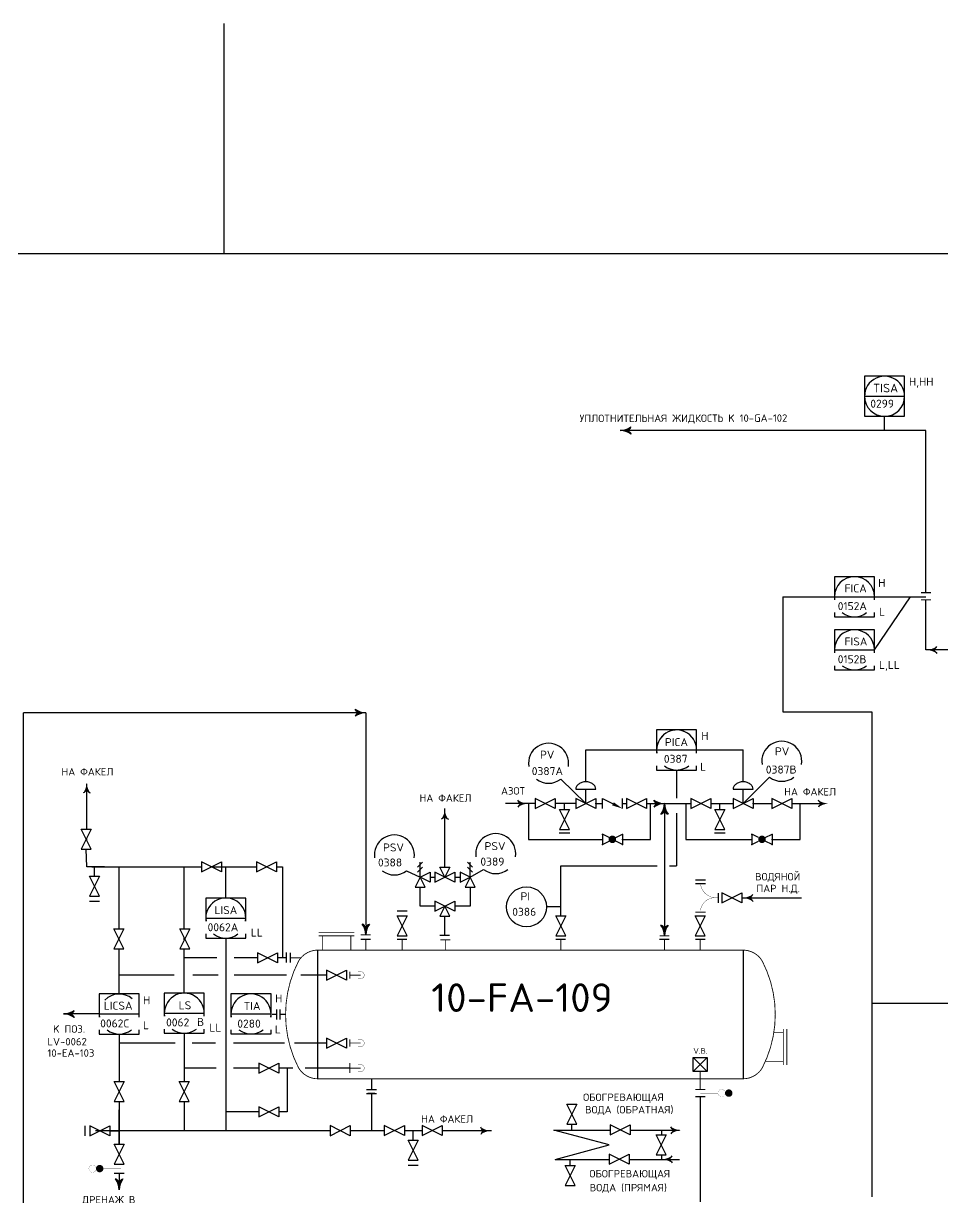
# Model space of a CAD drawing. Extents: x 273 to 369.6, y 155.2 to 188.3.
# Drawn here: x 305.79 to 321.86, y 167.76 to 188.29 of the extents above; entities that cross this region are included whole.
import ezdxf
from ezdxf.enums import TextEntityAlignment as Align

# ---------------------------------------------------------------- set-up
doc = ezdxf.new("R2010")
doc.units = 0
for name, pattern in [('DASH', [0.15625, 0.09375, -0.0625]), ('DASHED', [0.1875, 0.125, -0.0625]), ('SDASH', [0.09375, 0.046875, -0.046875])]:
    doc.linetypes.add(name, pattern=pattern)
doc.layers.get('0').update_dxf_attribs({"linetype": 'CONTINUOUS'})
doc.layers.get('DEFPOINTS').update_dxf_attribs({"linetype": 'CONTINUOUS'})
for name, color, linetype in [('IN-ATTRIBS', 7, 'CONTINUOUS'), ('IN-DIM', 163, 'CONTINUOUS'), ('IN-EQUIPMENT', 7, 'CONTINUOUS'), ('IN-INST-TAP', 7, 'CONTINUOUS'), ('IN-INSTRUMENT', 7, 'SDASH'), ('IN-MIN-PROC', 7, 'CONTINUOUS'), ('IN-PNEUMATIC', 7, 'CONTINUOUS'), ('IN-TEXT', 51, 'CONTINUOUS')]:
    doc.layers.add(name, color=color, linetype=linetype)
doc.styles.add('S1', font='SIMPLEX.shx')
doc.styles.add('SIMPLEX', font='SIMPLEX')

# ---------------------------------------------------------------- blocks, each defined once
blk = doc.blocks.new('VALVTEXT')
at = {"layer": 'IN-ATTRIBS'}
for p in [(0, 0.0625), (0, 0), (0.25, 0.0625), (0.25, 0), (0, -0.0625), (0.25, -0.0625)]:
    blk.add_point(p, dxfattribs=at)
at = {"layer": 'IN-ATTRIBS', "style": 'S1', "flags": 1}
for tag, p in [('IDNUM', (0.125, 0.5625)), ('DWGNO', (0.125, 0.4375)), ('FILENO', (0.125, 0.3125))]:
    blk.add_attdef(tag, text='', height=0.1, dxfattribs=at).set_placement(p, align=Align.CENTER)
at = {"layer": 'IN-ATTRIBS', "style": 'S1'}
for tag, p in [('MODE', (0.125, 0.078125)), ('SIZE', (0.125, -0.1875))]:
    blk.add_attdef(tag, text='', height=0.1, dxfattribs=at).set_placement(p, align=Align.CENTER)
blk = doc.blocks.new('PH29B')
at = {"linetype": 'CONTINUOUS'}
blk.add_line((-0.25, 0), (0.25, 0), dxfattribs=at)
for points in [[(0.25, -0.038), (0.25, 0.25), (-0.25, 0.25), (-0.25, -0.038)], [(-0.25, -0.199), (-0.25, -0.25), (0.25, -0.25), (0.25, -0.199)]]:
    blk.add_lwpolyline(points)
for start, end in [(351.1529, 188.8471), (232.6037, 307.3963)]:
    blk.add_arc((0, 0), 0.25, start, end)

msp = doc.modelspace()

# ---------------------------------------------------------------- linework, layer by layer
at = {"color": 6}
for p, q in [((274.75, 184.265), (352.234, 184.265)), ((310.938, 169.834), (310.938, 172.084)), ((318.375, 172.084), (318.375, 169.834)), ((310.382, 170.957), (310.282, 170.957)), ((311.875, 169.828), (311.875, 169.641)), ((311.963, 169.641), (311.788, 169.641))]:
    msp.add_line(p, q, dxfattribs=at)
at = {"linetype": 'CONTINUOUS'}
for p, q in [((320.499, 181.77), (321.199, 181.77)), ((319.973, 178.265), (320.673, 178.265)), ((319.973, 177.336), (320.673, 177.336)), ((316.863, 175.584), (317.563, 175.584)), ((308.98, 172.645), (309.68, 172.645)), ((307.117, 170.967), (307.817, 170.967)), ((308.254, 170.981), (308.954, 170.981)), ((309.421, 170.968), (310.121, 170.968))]:
    msp.add_line(p, q, dxfattribs=at)
at = {"color": 3}
for p, q in [((321.573, 181.171), (316.228, 181.171)), ((321.573, 178.335), (321.573, 181.171)), ((321.573, 177.334), (321.573, 178.21)), ((322.313, 177.334), (321.573, 177.334)), ((317.625, 169.521), (317.625, 167.683))]:
    msp.add_line(p, q, dxfattribs=at)
for p, q in [((319.073, 178.265), (319.973, 178.265)), ((320.673, 178.265), (321.573, 178.265)), ((320.673, 177.336), (321.3, 178.265)), ((319.073, 176.252), (320.626, 176.252)), ((317.213, 175.234), (317.213, 174.74)), ((315.187, 175.074), (315.625, 174.646)), ((318.375, 174.646), (318.839, 175.108)), ((317.213, 174.477), (317.213, 173.559)), ((306.898, 174.007), (306.898, 174.044)), ((315.188, 173.559), (316.874, 173.559)), ((317.087, 173.559), (317.213, 173.559)), ((312.49, 173.47), (312.726, 173.362)), ((313.601, 173.362), (313.837, 173.493)), ((307.467, 172.263), (307.467, 172.3)), ((308.604, 172.263), (308.604, 172.3)), ((320.635, 171.156), (327.581, 171.156)), ((307.117, 170.967), (306.494, 170.967))]:
    msp.add_line(p, q)
at = {"color": 2}
for p, q in [((315.45, 174.896), (315.8, 174.896)), ((315.45, 174.734), (315.45, 174.559)), ((315.45, 174.559), (315.8, 174.734)), ((315.8, 174.559), (315.45, 174.734)), ((315.625, 174.646), (315.625, 174.896)), ((315.8, 174.734), (315.8, 174.559)), ((316.266, 174.559), (316.266, 174.734)), ((318.2, 174.896), (318.55, 174.896)), ((318.2, 174.734), (318.2, 174.559)), ((318.2, 174.559), (318.55, 174.734)), ((318.55, 174.559), (318.2, 174.734)), ((318.375, 174.646), (318.375, 174.896)), ((318.55, 174.734), (318.55, 174.559)), ((315.25, 174.541), (315.25, 174.646)), ((317.968, 174.541), (317.968, 174.646)), ((315.157, 174.136), (315.346, 174.136)), ((317.874, 174.136), (318.064, 174.136)), ((312.683, 173.537), (312.77, 173.624)), ((312.683, 173.449), (312.77, 173.537)), ((312.726, 173.362), (312.726, 173.624)), ((313.159, 173.362), (313.072, 173.537)), ((313.072, 173.537), (313.247, 173.537)), ((313.247, 173.537), (313.159, 173.362)), ((313.558, 173.624), (313.645, 173.537)), ((313.558, 173.537), (313.645, 173.449)), ((313.601, 173.362), (313.601, 173.624)), ((306.945, 173.378), (307.12, 173.378)), ((307.12, 173.378), (306.945, 173.028)), ((307.12, 173.028), (306.945, 173.378)), ((312.726, 173.362), (312.639, 173.187)), ((312.726, 173.362), (312.901, 173.449)), ((312.814, 173.187), (312.726, 173.362)), ((312.901, 173.274), (312.726, 173.362)), ((312.901, 173.449), (312.901, 173.274)), ((312.984, 173.274), (313.334, 173.449)), ((313.334, 173.274), (312.984, 173.449)), ((312.984, 173.449), (312.984, 173.274)), ((313.334, 173.449), (313.334, 173.274)), ((313.601, 173.362), (313.426, 173.449)), ((313.426, 173.449), (313.426, 173.274)), ((313.426, 173.274), (313.601, 173.362)), ((313.601, 173.362), (313.514, 173.187)), ((313.689, 173.187), (313.601, 173.362)), ((312.639, 173.187), (312.814, 173.187)), ((313.514, 173.187), (313.689, 173.187)), ((306.945, 173.028), (307.12, 173.028)), ((306.945, 172.942), (307.12, 172.942)), ((312.984, 172.94), (312.984, 172.765)), ((313.334, 172.765), (312.984, 172.94)), ((312.984, 172.765), (313.334, 172.94)), ((313.334, 172.94), (313.334, 172.765)), ((312.325, 172.77), (312.5, 172.77)), ((312.5, 172.684), (312.325, 172.334)), ((312.5, 172.334), (312.325, 172.684)), ((312.325, 172.684), (312.5, 172.684)), ((313.159, 172.853), (313.072, 172.678)), ((313.072, 172.678), (313.247, 172.678)), ((313.117, 172.678), (313.201, 172.678)), ((313.247, 172.678), (313.159, 172.853)), ((312.325, 172.334), (312.5, 172.334)), ((310.39, 171.869), (310.39, 172.044)), ((310.22, 170.87), (310.22, 171.045)), ((310.282, 170.87), (310.282, 171.045)), ((311.788, 169.578), (311.963, 169.578)), ((311.938, 169.578), (311.813, 169.578)), ((312.762, 169.015), (312.762, 168.84)), ((313.112, 168.84), (312.762, 169.015)), ((312.762, 168.84), (313.112, 169.015)), ((313.112, 169.015), (313.112, 168.84)), ((315.379, 168.933), (315.379, 169.039)), ((312.609, 168.76), (312.609, 168.926)), ((312.696, 168.76), (312.521, 168.41)), ((312.696, 168.41), (312.521, 168.76)), ((312.521, 168.76), (312.696, 168.76)), ((312.521, 168.41), (312.696, 168.41)), ((315.352, 168.319), (315.352, 168.425)), ((312.521, 168.324), (312.696, 168.324))]:
    msp.add_line(p, q, dxfattribs=at)
at = {"color": 5}
for p, q in [((307.467, 168.689), (307.467, 169.293)), ((316.946, 168.504), (316.946, 168.425))]:
    msp.add_line(p, q, dxfattribs=at)
at = {"color": 5, "linetype": 'CONTINUOUS'}
for p, q in [((316.031, 168.678), (315.066, 168.933)), ((315.066, 168.933), (316.049, 168.933)), ((316.399, 168.933), (316.89, 168.933)), ((316.4, 168.933), (317.265, 168.933)), ((316.946, 168.933), (316.946, 168.854)), ((315.088, 168.425), (316.031, 168.678)), ((315.088, 168.425), (316.032, 168.425)), ((316.38, 168.425), (317.265, 168.425))]:
    msp.add_line(p, q, dxfattribs=at)
for points in [[(321.199, 181.716), (321.199, 182.12), (320.499, 182.12), (320.499, 181.716)], [(320.499, 181.77), (320.499, 181.42), (321.199, 181.42), (321.199, 181.77)], [(320.673, 178.211), (320.673, 178.615), (319.973, 178.615), (319.973, 178.211)], [(319.973, 177.987), (319.973, 177.915), (320.673, 177.915), (320.673, 177.987)], [(320.673, 177.282), (320.673, 177.686), (319.973, 177.686), (319.973, 177.282)], [(319.973, 177.058), (319.973, 176.986), (320.673, 176.986), (320.673, 177.058)], [(317.563, 175.53), (317.563, 175.934), (316.863, 175.934), (316.863, 175.53)], [(316.863, 175.306), (316.863, 175.234), (317.563, 175.234), (317.563, 175.306)], [(309.68, 172.591), (309.68, 172.995), (308.98, 172.995), (308.98, 172.591)], [(308.98, 172.367), (308.98, 172.295), (309.68, 172.295), (309.68, 172.367)], [(307.817, 170.914), (307.817, 171.317), (307.117, 171.317), (307.117, 170.914)], [(308.954, 170.927), (308.954, 171.331), (308.254, 171.331), (308.254, 170.927)], [(310.121, 170.914), (310.121, 171.318), (309.421, 171.318), (309.421, 170.914)], [(307.117, 170.689), (307.117, 170.617), (307.817, 170.617), (307.817, 170.689)], [(308.254, 170.702), (308.254, 170.631), (308.954, 170.631), (308.954, 170.702)], [(309.421, 170.69), (309.421, 170.618), (310.121, 170.618), (310.121, 170.69)]]:
    msp.add_lwpolyline(points)
at = {"color": 3}
for points in [[(316.228, 181.171, 0.150368), (316.415, 181.234, 0.150368)], [(316.353, 181.171, 0.206864), (316.415, 181.234, 0.206864)], [(316.353, 181.171, -0.206864), (316.415, 181.109, -0.206864)], [(321.698, 177.334, 0.206864), (321.761, 177.396, 0.206864)], [(321.698, 177.334, -0.206864), (321.761, 177.271, -0.206864)]]:
    msp.add_lwpolyline(points, format="xyb", dxfattribs=at)
at = {"color": 2}
for points, const_width in [([(321.486, 178.335), (321.661, 178.335)], 0.021), ([(321.486, 178.21), (321.661, 178.21)], 0.021), ([(317.543, 173.31), (317.718, 173.31)], 0.021), ([(317.543, 173.247), (317.718, 173.247)], 0.021), ([(317.943, 173.084), (317.943, 172.91)], 0.021), ([(317.543, 172.747), (317.718, 172.747)], 0.021), ([(311.691, 172.352), (311.866, 172.352)], 0.021), ([(313.072, 172.344), (313.247, 172.344)], 0.021), ([(316.914, 172.334), (317.088, 172.334)], 0.021), ([(317.713, 169.521), (317.538, 169.521)], 0.021), ([(317.938, 169.584), (317.625, 169.584)], 0.005)]:
    msp.add_lwpolyline(points, dxfattribs=dict(at, const_width=const_width))
for points in [[(315.8, 174.896, 0.126822), (315.788, 174.944, 0.10607), (315.749, 174.989, 0.085783), (315.694, 175.017, 0.075445), (315.625, 175.028, 0.075445), (315.557, 175.017, 0.085783), (315.502, 174.989, 0.10607), (315.463, 174.944, 0.126822), (315.45, 174.896, 0.126822)], [(318.55, 174.896, 0.126822), (318.538, 174.944, 0.10607), (318.499, 174.989, 0.085783), (318.444, 175.017, 0.075445), (318.375, 175.028, 0.075445), (318.307, 175.017, 0.085783), (318.252, 174.989, 0.10607), (318.213, 174.944, 0.126822), (318.2, 174.896, 0.126822)]]:
    msp.add_lwpolyline(points, format="xyb", dxfattribs=at)
at = {"color": 5}
for points in [[(306.898, 174.895, -0.206864), (306.836, 174.833, -0.206864)], [(306.898, 174.895, 0.206864), (306.961, 174.833, 0.206864)], [(313.159, 174.435, -0.206864), (313.097, 174.373, -0.206864)], [(313.159, 174.435, 0.206864), (313.222, 174.373, 0.206864)], [(318.48, 172.997, 0.206864), (318.543, 173.06, 0.206864)], [(318.48, 172.997, -0.206864), (318.543, 172.935, -0.206864)], [(317, 172.334, 0.150368), (316.938, 172.521, 0.150368)], [(317, 172.459, 0.206864), (316.938, 172.521, 0.206864)], [(317, 172.459, -0.206864), (317.063, 172.521, -0.206864)], [(313.852, 168.924, -0.206864), (313.789, 168.987, -0.206864)], [(317.176, 168.933, -0.206864), (317.113, 168.996)], [(313.852, 168.924, 0.206864), (313.789, 168.862, 0.206864)], [(317.176, 168.933, 0.206864), (317.113, 168.871)], [(317.071, 168.425, 0.206864), (317.133, 168.487)], [(317.071, 168.425, -0.206864), (317.133, 168.362)], [(307.467, 167.894, 0.150368), (307.404, 168.082, 0.150368)], [(307.467, 168.019, 0.206864), (307.404, 168.082, 0.206864)], [(307.467, 168.019, -0.206864), (307.529, 168.082, -0.206864)]]:
    msp.add_lwpolyline(points, format="xyb", dxfattribs=at)
at = {"color": 2}
for points in [[(314.741, 174.559), (315.091, 174.734), (315.091, 174.559), (314.741, 174.734)], [(316.337, 174.559), (316.687, 174.734), (316.687, 174.559), (316.337, 174.734)], [(317.463, 174.559), (317.813, 174.734), (317.813, 174.559), (317.463, 174.734)], [(318.875, 174.559), (319.225, 174.734), (319.225, 174.559), (318.875, 174.734)], [(315.338, 174.191), (315.163, 174.541), (315.338, 174.541), (315.163, 174.191)], [(318.056, 174.191), (317.881, 174.541), (318.056, 174.541), (317.881, 174.191)], [(306.977, 173.85), (306.802, 174.2), (306.977, 174.2), (306.802, 173.85)], [(308.903, 173.455), (309.253, 173.63), (309.253, 173.455), (308.903, 173.63)], [(309.868, 173.455), (310.218, 173.63), (310.218, 173.455), (309.868, 173.63)], [(318.005, 172.91), (318.355, 173.085), (318.355, 172.91), (318.005, 173.085)], [(315.275, 172.334), (315.1, 172.684), (315.275, 172.684), (315.1, 172.334)], [(317.713, 172.334), (317.538, 172.684), (317.713, 172.684), (317.538, 172.334)], [(307.545, 172.107), (307.37, 172.457), (307.545, 172.457), (307.37, 172.107)], [(308.701, 172.107), (308.526, 172.457), (308.701, 172.457), (308.526, 172.107)], [(309.884, 171.86), (310.234, 172.035), (310.234, 171.86), (309.884, 172.035)], [(311.088, 171.559), (311.438, 171.734), (311.438, 171.559), (311.088, 171.734)], [(311.088, 170.371), (311.438, 170.546), (311.438, 170.371), (311.088, 170.546)], [(309.91, 169.934), (310.26, 170.109), (310.26, 169.934), (309.91, 170.109)], [(307.554, 169.436), (307.379, 169.786), (307.554, 169.786), (307.379, 169.436)], [(308.691, 169.436), (308.516, 169.786), (308.691, 169.786), (308.516, 169.436)], [(309.91, 169.168), (310.26, 169.343), (310.26, 169.168), (309.91, 169.343)], [(315.467, 169.389), (315.292, 169.039), (315.467, 169.039), (315.292, 169.389)], [(311.153, 168.839), (311.503, 169.014), (311.503, 168.839), (311.153, 169.014)], [(312.102, 168.84), (312.452, 169.015), (312.452, 168.84), (312.102, 169.015)], [(316.399, 168.851), (316.049, 169.026), (316.049, 168.851), (316.399, 169.026)], [(317.033, 168.854), (316.858, 168.504), (317.033, 168.504), (316.858, 168.854)], [(316.382, 168.339), (316.032, 168.514), (316.032, 168.339), (316.382, 168.514)], [(315.439, 168.319), (315.264, 167.969), (315.439, 167.969), (315.264, 168.319)]]:
    msp.add_lwpolyline(points, close=True, dxfattribs=at)
for points in [[(315.916, 174.559), (315.916, 174.734), (316.101, 174.641)], [(316.031, 174.051), (315.915, 174.109), (315.915, 173.934), (316.031, 173.992)], [(316.149, 174.051), (316.265, 174.109), (316.265, 173.934), (316.149, 173.992)], [(318.647, 174.051), (318.531, 174.109), (318.531, 173.934), (318.647, 173.992)], [(318.764, 174.051), (318.881, 174.109), (318.881, 173.934), (318.764, 173.992)]]:
    msp.add_lwpolyline(points, dxfattribs=at)
for points in [[(314.5, 174.646, -0.206864), (314.438, 174.709, -0.206864)], [(314.5, 174.646, 0.206864), (314.438, 174.584, 0.206864)], [(316.875, 174.646, -0.206864), (316.813, 174.709, -0.206864)], [(316.875, 174.646, 0.206864), (316.813, 174.584, 0.206864)], [(317, 174.646, 0.150368), (316.813, 174.584, 0.150368)], [(317, 174.646, 0.150368), (317.063, 174.459, 0.150368)], [(319.753, 174.646, -0.206864), (319.691, 174.709, -0.206864)], [(319.753, 174.646, 0.206864), (319.691, 174.584, 0.206864)], [(317, 174.521, -0.206864), (316.938, 174.459, -0.206864)], [(317, 174.521, 0.206864), (317.063, 174.459, 0.206864)], [(306.494, 170.967, 0.150368), (306.681, 171.03, 0.150368)], [(306.619, 170.967, 0.206864), (306.681, 171.03, 0.206864)], [(306.619, 170.967, -0.206864), (306.681, 170.905, -0.206864)]]:
    msp.add_lwpolyline(points, format="xyb")
for points, const_width in [([(316.057, 174.021, 1), (316.123, 174.021, 1)], 0.0656), ([(318.673, 174.021, 1), (318.738, 174.021, 1)], 0.0656), ([(318, 169.648, 1), (318, 169.52, 1)], 0.0025), ([(318.125, 169.616, 1), (318.125, 169.551, 1)], 0.065)]:
    msp.add_lwpolyline(points, format="xyb", close=True, dxfattribs=dict(at, const_width=const_width))
at = {"color": 2, "const_width": 0.005}
for points in [[(317.63, 173.247, 0.389804), (317.912, 172.998, -4.905238)], [(317.63, 172.779, -0.411015), (317.912, 172.998), (317.943, 172.998)]]:
    msp.add_lwpolyline(points, format="xyb", dxfattribs=at)
at = {"color": 6}
for points, const_width in [([(310.954, 172.396), (311.579, 172.396)], 0.015), ([(310.954, 172.334), (311.579, 172.334)], 0.015), ([(311.017, 172.084), (311.017, 172.334)], 0.015), ([(311.517, 172.084), (311.517, 172.334)], 0.015), ([(311.691, 172.271), (311.866, 172.271)], 0.021), ([(311.778, 172.084), (311.778, 172.271)], 0.015), ([(312.325, 172.271), (312.5, 172.271)], 0.021), ([(312.413, 172.084), (312.413, 172.271)], 0.015), ([(313.08, 172.263), (313.255, 172.263)], 0.021), ([(313.168, 172.075), (313.168, 172.263)], 0.015), ([(315.1, 172.271), (315.275, 172.271)], 0.021), ([(315.188, 172.084), (315.188, 172.271)], 0.015), ([(316.913, 172.271), (317.088, 172.271)], 0.021), ([(317, 172.084), (317, 172.271)], 0.015), ([(317.538, 172.271), (317.713, 172.271)], 0.021), ([(317.625, 172.084), (317.625, 172.271)], 0.015), ([(310.457, 171.862), (310.457, 172.037)], 0.021), ([(310.644, 171.95), (310.457, 171.95)], 0.015), ([(311.5, 171.584), (311.5, 171.709)], 0.015), ([(311.688, 171.646), (311.5, 171.646)], 0.015), ([(318.937, 170.64), (319.078, 170.64)], 0.015), ([(319.078, 170.702), (319.078, 170.077)], 0.015), ([(319.14, 170.702), (319.14, 170.077)], 0.015), ([(311.5, 170.396), (311.5, 170.521)], 0.015), ([(311.688, 170.459), (311.5, 170.459)], 0.015), ([(311.5, 169.934), (311.5, 170.109)], 0.021), ([(311.688, 170.021), (311.5, 170.021)], 0.015), ([(318.765, 170.14), (319.078, 170.14)], 0.015), ([(317.625, 169.834), (317.625, 169.646)], 0.015), ([(317.713, 169.646), (317.538, 169.646)], 0.021)]:
    msp.add_lwpolyline(points, dxfattribs=dict(at, const_width=const_width))
at = {"color": 6, "const_width": 0.015}
msp.add_lwpolyline([(310.938, 172.084, 0.267949), (310.601, 171.889, 0.242718), (310.601, 170.028, 0.267949), (310.938, 169.834), (318.375, 169.834, 0.267949), (318.712, 170.028, 0.242718), (318.712, 171.889, 0.267949), (318.375, 172.084)], format="xyb", close=True, dxfattribs=at)
at = {"color": 6, "const_width": 0.005}
for points in [[(311.641, 171.709), (311.688, 171.709, -1), (311.688, 171.584), (311.641, 171.584)], [(311.641, 170.521), (311.688, 170.521, -1), (311.688, 170.396), (311.641, 170.396)], [(311.641, 170.084), (311.688, 170.084, -1), (311.688, 169.959), (311.641, 169.959)]]:
    msp.add_lwpolyline(points, format="xyb", dxfattribs=at)
msp.add_circle((314.588, 172.84), 0.35)
for centre, radius, start, end in [((320.849, 181.77), 0.35, 351.1529, 188.8471), ((320.849, 181.77), 0.35, 180, 0), ((320.323, 178.265), 0.35, 360, 180), ((320.323, 178.265), 0.35, 232.6037, 307.3963), ((320.323, 177.336), 0.35, 360, 180), ((320.323, 177.336), 0.35, 232.6037, 307.3963), ((317.213, 175.584), 0.35, 351.1529, 188.8471), ((314.974, 175.352), 0.35, 351.1529, 188.8471), ((319.052, 175.386), 0.35, 351.1529, 188.8471), ((317.213, 175.584), 0.35, 232.6037, 307.3963), ((314.974, 175.352), 0.35, 232.6037, 307.3963), ((319.052, 175.386), 0.35, 232.6037, 307.3963), ((317.008, 174.982), 0.336, 234.4623, 268.6678), ((316.665, 174.654), 0.336, 324.4623, 358.6678), ((314.05, 173.772), 0.35, 351.1529, 188.8471), ((312.278, 173.749), 0.35, 351.1529, 188.8471), ((312.278, 173.749), 0.35, 232.6037, 307.3963), ((314.05, 173.772), 0.35, 232.6037, 307.3963), ((309.33, 172.645), 0.35, 351.1529, 188.8471), ((309.33, 172.645), 0.35, 232.6037, 307.3963), ((307.467, 170.967), 0.35, 49.6146, 135.8115), ((308.604, 170.981), 0.35, 351.1529, 188.8471), ((309.771, 170.968), 0.35, 351.1529, 188.8471), ((306.486, 170.631), 0.336, 54.4623, 88.6678), ((307.467, 170.967), 0.35, 180, 188.8471), ((307.467, 170.967), 0.35, 351.1529, 0), ((307.467, 170.967), 0.35, 232.6037, 307.3963), ((308.604, 170.981), 0.35, 232.6037, 307.3963), ((309.771, 170.968), 0.35, 232.6037, 307.3963)]:
    msp.add_arc(centre, radius, start, end)
at = {"color": 3}
msp.add_arc((316.22, 180.835), 0.336, 54.4623, 88.6678, dxfattribs=at)
at = {"color": 5}
for centre in [(317.336, 172.326), (307.803, 167.886)]:
    msp.add_arc(centre, 0.336, 144.4623, 178.6678, dxfattribs=at)
for p in [(315.45, 174.646), (315.8, 174.646)]:
    msp.add_point(p)
at = {"color": 2}
for p in [(318.2, 174.646), (318.55, 174.646)]:
    msp.add_point(p, dxfattribs=at)
at = {"color": 3}
for points in [[(316.228, 181.171), (316.353, 181.171), (316.267, 181.175), (316.369, 181.179)], [(316.228, 181.171), (316.353, 181.171), (316.267, 181.168), (316.369, 181.163)], [(316.267, 181.175), (316.369, 181.179), (316.307, 181.183), (316.384, 181.19)], [(316.267, 181.168), (316.369, 181.163), (316.307, 181.16), (316.384, 181.153)], [(316.307, 181.183), (316.384, 181.19), (316.345, 181.195), (316.396, 181.203)], [(316.307, 181.16), (316.384, 181.153), (316.345, 181.147), (316.396, 181.14)], [(316.345, 181.195), (316.396, 181.203), (316.381, 181.213), (316.407, 181.218)], [(316.345, 181.147), (316.396, 181.14), (316.381, 181.13), (316.407, 181.125)], [(316.381, 181.213), (316.407, 181.218), (316.415, 181.234)], [(316.381, 181.13), (316.407, 181.125), (316.415, 181.109)], [(321.573, 177.334), (321.698, 177.334), (321.613, 177.337), (321.715, 177.342)], [(321.573, 177.334), (321.698, 177.334), (321.613, 177.33), (321.715, 177.326)], [(321.613, 177.337), (321.715, 177.342), (321.653, 177.345), (321.729, 177.352)], [(321.613, 177.33), (321.715, 177.326), (321.653, 177.322), (321.729, 177.315)], [(321.653, 177.345), (321.729, 177.352), (321.691, 177.358), (321.742, 177.365)], [(321.653, 177.322), (321.729, 177.315), (321.691, 177.31), (321.742, 177.302)], [(321.691, 177.358), (321.742, 177.365), (321.727, 177.375), (321.753, 177.38)], [(321.691, 177.31), (321.742, 177.302), (321.727, 177.293), (321.753, 177.288)], [(321.727, 177.375), (321.753, 177.38), (321.761, 177.396)], [(321.727, 177.293), (321.753, 177.288), (321.761, 177.271)]]:
    msp.add_solid(points, dxfattribs=at)
at = {"color": 5}
for points in [[(306.887, 174.941), (306.88, 174.864), (306.874, 174.903), (306.867, 174.851)], [(306.895, 174.98), (306.89, 174.879), (306.887, 174.941), (306.88, 174.864)], [(306.898, 175.02), (306.898, 174.895), (306.895, 174.98), (306.89, 174.879)], [(306.898, 175.02), (306.898, 174.895), (306.902, 174.98), (306.907, 174.879)], [(306.902, 174.98), (306.907, 174.879), (306.91, 174.941), (306.917, 174.864)], [(306.91, 174.941), (306.917, 174.864), (306.923, 174.903), (306.93, 174.851)], [(306.857, 174.867), (306.852, 174.841), (306.836, 174.833)], [(306.874, 174.903), (306.867, 174.851), (306.857, 174.867), (306.852, 174.841)], [(306.923, 174.903), (306.93, 174.851), (306.94, 174.867), (306.945, 174.841)], [(306.94, 174.867), (306.945, 174.841), (306.961, 174.833)], [(313.159, 174.56), (313.159, 174.435), (313.156, 174.52), (313.151, 174.419)], [(313.159, 174.56), (313.159, 174.435), (313.162, 174.52), (313.167, 174.419)], [(313.118, 174.407), (313.113, 174.381), (313.097, 174.373)], [(313.135, 174.443), (313.128, 174.391), (313.118, 174.407), (313.113, 174.381)], [(313.148, 174.481), (313.14, 174.404), (313.135, 174.443), (313.128, 174.391)], [(313.156, 174.52), (313.151, 174.419), (313.148, 174.481), (313.14, 174.404)], [(313.162, 174.52), (313.167, 174.419), (313.17, 174.481), (313.178, 174.404)], [(313.17, 174.481), (313.178, 174.404), (313.183, 174.443), (313.19, 174.391)], [(313.183, 174.443), (313.19, 174.391), (313.2, 174.407), (313.205, 174.381)], [(313.2, 174.407), (313.205, 174.381), (313.222, 174.373)], [(318.355, 172.997), (318.48, 172.997), (318.395, 173.001), (318.497, 173.005)], [(318.355, 172.997), (318.48, 172.997), (318.395, 172.994), (318.497, 172.989)], [(318.395, 173.001), (318.497, 173.005), (318.435, 173.009), (318.511, 173.016)], [(318.395, 172.994), (318.497, 172.989), (318.435, 172.986), (318.511, 172.979)], [(318.435, 173.009), (318.511, 173.016), (318.473, 173.021), (318.524, 173.029)], [(318.435, 172.986), (318.511, 172.979), (318.473, 172.973), (318.524, 172.966)], [(318.473, 173.021), (318.524, 173.029), (318.509, 173.038), (318.535, 173.044)], [(318.473, 172.973), (318.524, 172.966), (318.509, 172.956), (318.535, 172.951)], [(318.509, 173.038), (318.535, 173.044), (318.543, 173.06)], [(318.509, 172.956), (318.535, 172.951), (318.543, 172.935)], [(316.959, 172.487), (316.954, 172.513), (316.938, 172.521)], [(316.976, 172.451), (316.969, 172.503), (316.959, 172.487), (316.954, 172.513)], [(316.989, 172.413), (316.982, 172.49), (316.976, 172.451), (316.969, 172.503)], [(316.997, 172.374), (316.992, 172.475), (316.989, 172.413), (316.982, 172.49)], [(317, 172.334), (317, 172.459), (316.997, 172.374), (316.992, 172.475)], [(317, 172.334), (317, 172.459), (317.004, 172.374), (317.009, 172.475)], [(317.004, 172.374), (317.009, 172.475), (317.012, 172.413), (317.019, 172.49)], [(317.012, 172.413), (317.019, 172.49), (317.025, 172.451), (317.032, 172.503)], [(317.025, 172.451), (317.032, 172.503), (317.042, 172.487), (317.047, 172.513)], [(317.042, 172.487), (317.047, 172.513), (317.063, 172.521)], [(313.823, 168.966), (313.798, 168.971), (313.789, 168.987)], [(317.147, 168.974), (317.121, 168.98), (317.113, 168.996)], [(313.823, 168.883), (313.798, 168.878), (313.789, 168.862)], [(313.86, 168.948), (313.808, 168.956), (313.823, 168.966), (313.798, 168.971)], [(313.86, 168.9), (313.808, 168.893), (313.823, 168.883), (313.798, 168.878)], [(313.898, 168.936), (313.821, 168.943), (313.86, 168.948), (313.808, 168.956)], [(313.898, 168.913), (313.821, 168.906), (313.86, 168.9), (313.808, 168.893)], [(313.937, 168.928), (313.836, 168.932), (313.898, 168.936), (313.821, 168.943)], [(313.937, 168.921), (313.836, 168.916), (313.898, 168.913), (313.821, 168.906)], [(313.977, 168.924), (313.852, 168.924), (313.937, 168.928), (313.836, 168.932)], [(313.977, 168.924), (313.852, 168.924), (313.937, 168.921), (313.836, 168.916)], [(317.147, 168.892), (317.121, 168.887), (317.113, 168.871)], [(317.183, 168.957), (317.132, 168.965), (317.147, 168.974), (317.121, 168.98)], [(317.183, 168.909), (317.132, 168.902), (317.147, 168.892), (317.121, 168.887)], [(317.221, 168.945), (317.145, 168.952), (317.183, 168.957), (317.132, 168.965)], [(317.221, 168.922), (317.145, 168.915), (317.183, 168.909), (317.132, 168.902)], [(317.261, 168.937), (317.159, 168.941), (317.221, 168.945), (317.145, 168.952)], [(317.261, 168.93), (317.159, 168.925), (317.221, 168.922), (317.145, 168.915)], [(317.301, 168.933), (317.176, 168.933), (317.261, 168.937), (317.159, 168.941)], [(317.301, 168.933), (317.176, 168.933), (317.261, 168.93), (317.159, 168.925)], [(316.946, 168.425), (317.071, 168.425), (316.986, 168.428), (317.087, 168.433)], [(316.946, 168.425), (317.071, 168.425), (316.986, 168.421), (317.087, 168.417)], [(316.986, 168.428), (317.087, 168.433), (317.025, 168.436), (317.102, 168.443)], [(316.986, 168.421), (317.087, 168.417), (317.025, 168.413), (317.102, 168.406)], [(317.025, 168.436), (317.102, 168.443), (317.063, 168.449), (317.114, 168.456)], [(317.025, 168.413), (317.102, 168.406), (317.063, 168.401), (317.114, 168.393)], [(317.063, 168.449), (317.114, 168.456), (317.099, 168.466), (317.125, 168.471)], [(317.063, 168.401), (317.114, 168.393), (317.099, 168.384), (317.125, 168.379)], [(317.099, 168.466), (317.125, 168.471), (317.133, 168.487)], [(317.099, 168.384), (317.125, 168.379), (317.133, 168.362)], [(307.426, 168.048), (307.421, 168.074), (307.404, 168.082)], [(307.443, 168.011), (307.435, 168.063), (307.426, 168.048), (307.421, 168.074)], [(307.455, 167.973), (307.448, 168.05), (307.443, 168.011), (307.435, 168.063)], [(307.464, 167.934), (307.459, 168.035), (307.455, 167.973), (307.448, 168.05)], [(307.467, 167.894), (307.467, 168.019), (307.464, 167.934), (307.459, 168.035)], [(307.467, 167.894), (307.467, 168.019), (307.47, 167.934), (307.475, 168.035)], [(307.47, 167.934), (307.475, 168.035), (307.478, 167.973), (307.485, 168.05)], [(307.478, 167.973), (307.485, 168.05), (307.491, 168.011), (307.498, 168.063)], [(307.491, 168.011), (307.498, 168.063), (307.508, 168.048), (307.513, 168.074)], [(307.508, 168.048), (307.513, 168.074), (307.529, 168.082)]]:
    msp.add_solid(points, dxfattribs=at)
for points in [[(314.472, 174.687), (314.446, 174.693), (314.438, 174.709)], [(314.472, 174.605), (314.446, 174.6), (314.438, 174.584)], [(314.508, 174.67), (314.457, 174.678), (314.472, 174.687), (314.446, 174.693)], [(314.508, 174.622), (314.457, 174.615), (314.472, 174.605), (314.446, 174.6)], [(314.546, 174.658), (314.469, 174.665), (314.508, 174.67), (314.457, 174.678)], [(314.546, 174.635), (314.469, 174.628), (314.508, 174.622), (314.457, 174.615)], [(314.586, 174.65), (314.484, 174.654), (314.546, 174.658), (314.469, 174.665)], [(314.586, 174.643), (314.484, 174.638), (314.546, 174.635), (314.469, 174.628)], [(314.625, 174.646), (314.5, 174.646), (314.586, 174.65), (314.484, 174.654)], [(314.625, 174.646), (314.5, 174.646), (314.586, 174.643), (314.484, 174.638)], [(316.847, 174.687), (316.821, 174.693), (316.813, 174.709)], [(316.847, 174.605), (316.821, 174.6), (316.813, 174.584)], [(316.883, 174.67), (316.832, 174.678), (316.847, 174.687), (316.821, 174.693)], [(316.883, 174.622), (316.832, 174.615), (316.847, 174.605), (316.821, 174.6)], [(316.921, 174.658), (316.844, 174.665), (316.883, 174.67), (316.832, 174.678)], [(316.921, 174.635), (316.844, 174.628), (316.883, 174.622), (316.832, 174.615)], [(316.961, 174.65), (316.859, 174.654), (316.921, 174.658), (316.844, 174.665)], [(316.961, 174.643), (316.859, 174.638), (316.921, 174.635), (316.844, 174.628)], [(317, 174.646), (316.875, 174.646), (316.961, 174.65), (316.859, 174.654)], [(317, 174.646), (316.875, 174.646), (316.961, 174.643), (316.859, 174.638)], [(316.976, 174.529), (316.969, 174.477), (316.959, 174.493), (316.954, 174.467)], [(316.989, 174.567), (316.982, 174.49), (316.976, 174.529), (316.969, 174.477)], [(316.997, 174.606), (316.992, 174.505), (316.989, 174.567), (316.982, 174.49)], [(317, 174.646), (317, 174.521), (316.997, 174.606), (316.992, 174.505)], [(317, 174.646), (317, 174.521), (317.004, 174.606), (317.009, 174.505)], [(317.004, 174.606), (317.009, 174.505), (317.012, 174.567), (317.019, 174.49)], [(317.012, 174.567), (317.019, 174.49), (317.025, 174.529), (317.032, 174.477)], [(317.025, 174.529), (317.032, 174.477), (317.042, 174.493), (317.047, 174.467)], [(319.725, 174.687), (319.699, 174.693), (319.691, 174.709)], [(319.725, 174.605), (319.699, 174.6), (319.691, 174.584)], [(319.761, 174.67), (319.709, 174.678), (319.725, 174.687), (319.699, 174.693)], [(319.761, 174.622), (319.709, 174.615), (319.725, 174.605), (319.699, 174.6)], [(319.799, 174.658), (319.722, 174.665), (319.761, 174.67), (319.709, 174.678)], [(319.799, 174.635), (319.722, 174.628), (319.761, 174.622), (319.709, 174.615)], [(319.838, 174.65), (319.737, 174.654), (319.799, 174.658), (319.722, 174.665)], [(319.838, 174.643), (319.737, 174.638), (319.799, 174.635), (319.722, 174.628)], [(319.878, 174.646), (319.753, 174.646), (319.838, 174.65), (319.737, 174.654)], [(319.878, 174.646), (319.753, 174.646), (319.838, 174.643), (319.737, 174.638)], [(316.959, 174.493), (316.954, 174.467), (316.938, 174.459)], [(317.042, 174.493), (317.047, 174.467), (317.063, 174.459)], [(306.494, 170.967), (306.619, 170.967), (306.534, 170.971), (306.635, 170.975)], [(306.494, 170.967), (306.619, 170.967), (306.534, 170.964), (306.635, 170.959)], [(306.534, 170.971), (306.635, 170.975), (306.573, 170.979), (306.65, 170.986)], [(306.534, 170.964), (306.635, 170.959), (306.573, 170.956), (306.65, 170.949)], [(306.573, 170.979), (306.65, 170.986), (306.611, 170.991), (306.662, 170.999)], [(306.573, 170.956), (306.65, 170.949), (306.611, 170.943), (306.662, 170.936)], [(306.611, 170.991), (306.662, 170.999), (306.647, 171.009), (306.673, 171.014)], [(306.611, 170.943), (306.662, 170.936), (306.647, 170.926), (306.673, 170.921)], [(306.647, 171.009), (306.673, 171.014), (306.681, 171.03)], [(306.647, 170.926), (306.673, 170.921), (306.681, 170.905)]]:
    msp.add_solid(points)
at = {"color": 2}
msp.add_solid([(316.086, 174.615), (316.266, 174.559), (316.116, 174.668)], dxfattribs=at)
at = {"layer": 'DEFPOINTS', "color": 7, "linetype": 'BYBLOCK'}
msp.add_point((318.438, 169.834), dxfattribs=at)
at = {"layer": 'IN-DIM', "color": 2, "linetype": 'CONTINUOUS'}
msp.add_line((307.032, 173.378), (307.032, 173.543), dxfattribs=at)
at = {"layer": 'IN-DIM', "color": 7, "linetype": 'CONTINUOUS'}
for p, q in [((310.22, 170.957), (310.139, 170.957)), ((312.284, 168.924), (312.271, 168.924)), ((312.944, 168.924), (312.931, 168.924))]:
    msp.add_line(p, q, dxfattribs=at)
at = {"layer": 'IN-DIM', "color": 5, "linetype": 'CONTINUOUS'}
msp.add_line((307.467, 168.184), (307.467, 167.894), dxfattribs=at)
at = {"layer": 'IN-EQUIPMENT', "color": 7, "linetype": 'CONTINUOUS'}
for p, q in [((317.5, 169.959), (317.75, 170.209)), ((317.75, 169.959), (317.5, 170.209))]:
    msp.add_line(p, q, dxfattribs=at)
at = {"layer": 'IN-EQUIPMENT', "color": 2}
for p, q in [((311.938, 169.578), (311.813, 169.578)), ((306.865, 169.012), (306.865, 168.837)), ((306.952, 169.012), (306.952, 168.837)), ((306.952, 168.837), (307.302, 169.012)), ((307.302, 168.837), (306.952, 169.012)), ((307.302, 169.012), (307.302, 168.837)), ((307.302, 168.924), (307.467, 168.924)), ((307.379, 168.689), (307.554, 168.689)), ((307.554, 168.689), (307.379, 168.339)), ((307.554, 168.339), (307.379, 168.689)), ((307.379, 168.339), (307.554, 168.339)), ((307.379, 168.184), (307.554, 168.184))]:
    msp.add_line(p, q, dxfattribs=at)
at = {"layer": 'IN-EQUIPMENT', "color": 6, "const_width": 0.015}
msp.add_lwpolyline([(318.937, 170.64), (318.91, 170.64)], dxfattribs=at)
at = {"layer": 'IN-EQUIPMENT', "color": 7, "linetype": 'CONTINUOUS'}
msp.add_lwpolyline([(317.75, 169.959), (317.5, 169.959), (317.5, 170.209), (317.75, 170.209)], close=True, dxfattribs=at)
at = {"layer": 'IN-EQUIPMENT', "color": 7, "const_width": 0.015}
msp.add_lwpolyline([(317.625, 169.959), (317.625, 169.834)], dxfattribs=at)
at = {"layer": 'IN-EQUIPMENT', "color": 2}
for points, const_width in [([(307, 168.327, 1), (307, 168.199, 1)], 0.0025), ([(307.125, 168.296, 1), (307.125, 168.231, 1)], 0.065)]:
    msp.add_lwpolyline(points, format="xyb", close=True, dxfattribs=dict(at, const_width=const_width))
at = {"layer": 'IN-EQUIPMENT', "color": 2, "const_width": 0.005}
msp.add_lwpolyline([(307.187, 168.263), (307.5, 168.263)], dxfattribs=at)
at = {"layer": 'IN-INST-TAP', "color": 7}
for p, q in [((320.849, 181.17), (320.849, 181.42)), ((315.188, 172.684), (315.188, 173.559)), ((315.188, 172.84), (314.938, 172.84))]:
    msp.add_line(p, q, dxfattribs=at)
at = {"layer": 'IN-MIN-PROC', "color": 7, "linetype": 'CONTINUOUS'}
msp.add_line((309.303, 184.265), (309.303, 188.29), dxfattribs=at)
at = {"layer": 'IN-MIN-PROC', "color": 7}
for p, q in [((319.073, 178.265), (319.073, 176.252)), ((320.626, 176.252), (320.626, 167.769)), ((315.625, 175.584), (318.375, 175.584)), ((318.5, 174.021), (318.531, 174.021))]:
    msp.add_line(p, q, dxfattribs=at)
at = {"layer": 'IN-MIN-PROC', "color": 3}
for p, q in [((311.778, 176.236), (305.792, 176.236)), ((305.792, 165.688), (305.792, 176.236)), ((311.778, 176.236), (311.778, 172.521))]:
    msp.add_line(p, q, dxfattribs=at)
at = {"layer": 'IN-MIN-PROC', "color": 5}
for p, q in [((306.898, 174.2), (306.898, 174.99)), ((313.159, 173.537), (313.159, 174.56)), ((314.741, 174.646), (314.223, 174.646)), ((314.625, 174.646), (314.625, 174.021)), ((315.45, 174.646), (315.091, 174.646)), ((315.8, 174.646), (315.916, 174.646)), ((316.266, 174.646), (316.335, 174.646)), ((316.687, 174.646), (316.875, 174.646)), ((316.756, 174.021), (316.756, 174.646)), ((317, 174.646), (317.463, 174.646)), ((317.375, 174.646), (317.375, 174.021)), ((317.813, 174.646), (318.2, 174.646)), ((318.55, 174.646), (318.875, 174.646)), ((319.225, 174.646), (319.753, 174.646)), ((319.375, 174.021), (319.375, 174.646)), ((317, 174.521), (317, 172.459)), ((314.625, 174.021), (315.915, 174.021)), ((316.265, 174.021), (316.756, 174.021)), ((317.375, 174.021), (318.5, 174.021)), ((318.881, 174.021), (319.375, 174.021)), ((306.898, 173.542), (306.889, 173.85)), ((307.209, 173.542), (306.898, 173.542)), ((306.99, 173.542), (308.903, 173.542)), ((307.467, 172.457), (307.467, 173.542)), ((308.604, 172.457), (308.604, 173.542)), ((309.056, 173.542), (309.868, 173.542)), ((309.33, 172.995), (309.33, 173.542)), ((310.218, 173.542), (310.323, 173.542)), ((310.323, 173.542), (310.323, 171.95)), ((312.901, 173.362), (312.984, 173.362)), ((313.334, 173.362), (313.426, 173.362)), ((312.726, 172.853), (312.726, 173.187)), ((313.601, 173.187), (313.601, 172.853)), ((318.355, 172.997), (319.396, 172.997)), ((312.984, 172.853), (312.726, 172.853)), ((313.159, 172.344), (313.159, 172.678)), ((313.601, 172.853), (313.334, 172.853)), ((309.33, 172.295), (309.33, 168.924)), ((307.467, 171.317), (307.467, 172.107)), ((308.604, 171.331), (308.604, 172.107)), ((309.174, 171.95), (308.604, 171.95)), ((309.884, 171.95), (309.479, 171.95)), ((310.39, 171.95), (310.234, 171.95)), ((308.429, 171.646), (307.467, 171.646)), ((309.199, 171.646), (308.752, 171.646)), ((310.39, 171.646), (309.479, 171.646)), ((311.088, 171.646), (310.641, 171.646)), ((308.604, 170.631), (308.604, 169.786)), ((307.467, 170.617), (307.467, 169.786)), ((308.442, 170.459), (307.467, 170.459)), ((309.149, 170.459), (308.741, 170.459)), ((310.355, 170.459), (309.467, 170.459)), ((311.088, 170.459), (310.529, 170.459)), ((309.161, 170.021), (308.604, 170.021)), ((309.91, 170.021), (309.467, 170.021)), ((310.501, 170.021), (310.26, 170.021)), ((310.406, 170.021), (310.406, 169.255)), ((311.49, 170.019), (310.718, 170.02)), ((307.467, 169.436), (307.467, 168.689)), ((308.604, 169.436), (308.604, 168.924)), ((311.875, 169.578), (311.875, 168.924)), ((309.91, 169.255), (309.33, 169.255)), ((310.406, 169.255), (310.26, 169.255)), ((311.153, 168.924), (307.051, 168.924)), ((312.102, 168.924), (311.503, 168.924)), ((312.762, 168.924), (312.452, 168.924)), ((313.977, 168.924), (313.112, 168.924)), ((307.467, 168.184), (307.467, 167.894))]:
    msp.add_line(p, q, dxfattribs=at)
at = {"layer": 'IN-MIN-PROC', "color": 3}
for points in [[(311.653, 176.236, -0.206864), (311.591, 176.298, -0.206864)], [(311.653, 176.236, 0.206864), (311.591, 176.173, 0.206864)], [(311.778, 176.236, 0.150368), (311.591, 176.173, 0.150368)], [(311.778, 172.352, 0.150368), (311.716, 172.54, 0.150368)], [(311.778, 172.477, 0.206864), (311.716, 172.54, 0.206864)], [(311.778, 172.477, -0.206864), (311.841, 172.54, -0.206864)]]:
    msp.add_lwpolyline(points, format="xyb", dxfattribs=at)
for centre, start, end in [((311.786, 176.572), 234.4623, 268.6678), ((312.114, 172.345), 144.4623, 178.6678)]:
    msp.add_arc(centre, 0.336, start, end, dxfattribs=at)
for points in [[(311.625, 176.277), (311.599, 176.282), (311.591, 176.298)], [(311.625, 176.195), (311.599, 176.189), (311.591, 176.173)], [(311.661, 176.26), (311.61, 176.267), (311.625, 176.277), (311.599, 176.282)], [(311.661, 176.212), (311.61, 176.204), (311.625, 176.195), (311.599, 176.189)], [(311.699, 176.247), (311.622, 176.254), (311.661, 176.26), (311.61, 176.267)], [(311.699, 176.224), (311.622, 176.217), (311.661, 176.212), (311.61, 176.204)], [(311.738, 176.239), (311.637, 176.244), (311.699, 176.247), (311.622, 176.254)], [(311.738, 176.232), (311.637, 176.228), (311.699, 176.224), (311.622, 176.217)], [(311.778, 176.236), (311.653, 176.236), (311.738, 176.239), (311.637, 176.244)], [(311.778, 176.236), (311.653, 176.236), (311.738, 176.232), (311.637, 176.228)], [(311.737, 172.506), (311.732, 172.532), (311.716, 172.54)], [(311.754, 172.47), (311.747, 172.521), (311.737, 172.506), (311.732, 172.532)], [(311.767, 172.432), (311.76, 172.508), (311.754, 172.47), (311.747, 172.521)], [(311.775, 172.392), (311.77, 172.494), (311.767, 172.432), (311.76, 172.508)], [(311.778, 172.352), (311.778, 172.477), (311.775, 172.392), (311.77, 172.494)], [(311.778, 172.352), (311.778, 172.477), (311.782, 172.392), (311.786, 172.494)], [(311.782, 172.392), (311.786, 172.494), (311.79, 172.432), (311.797, 172.508)], [(311.79, 172.432), (311.797, 172.508), (311.803, 172.47), (311.81, 172.521)], [(311.803, 172.47), (311.81, 172.521), (311.82, 172.506), (311.825, 172.532)], [(311.82, 172.506), (311.825, 172.532), (311.841, 172.54)]]:
    msp.add_solid(points, dxfattribs=at)
at = {"layer": 'IN-PNEUMATIC', "color": 7}
for p, q in [((315.625, 175.028), (315.625, 175.584)), ((318.375, 175.028), (318.375, 175.584))]:
    msp.add_line(p, q, dxfattribs=at)

# ---------------------------------------------------------------- block references
at = {"color": 2, "xscale": 1.4, "yscale": 1.4, "zscale": 1.4}
msp.add_blockref('VALVTEXT', (318.531, 174.021), dxfattribs=at)
at = {"layer": 'IN-INSTRUMENT', "color": 7, "linetype": 'DASHED', "xscale": 1.4, "yscale": 1.4, "zscale": 1.4}
msp.add_blockref('PH29B', (317.213, 175.584), dxfattribs=at)
msp.add_blockref('PH29B', (317.213, 175.584), dxfattribs=at)
at = {"layer": 'IN-MIN-PROC', "color": 7, "xscale": 1.4, "yscale": 1.4, "zscale": 1.4}
msp.add_blockref('VALVTEXT', (315.915, 174.021), dxfattribs=at)

# ---------------------------------------------------------------- texts
at = {"layer": 'IN-DIM', "color": 7, "linetype": 'DASH'}
for s, height, style, p in [('TISA', 0.15, 'SIMPLEX', (320.649, 181.838)), ('H,HH', 0.14, 'S1', (321.276, 181.954)), ('0299', 0.14, 'S1', (320.6, 181.57)), ('PICA', 0.14, 'SIMPLEX', (317.008, 175.651)), ('H', 0.14, 'SIMPLEX', (317.645, 175.758)), ('PV', 0.14, 'S1', (314.824, 175.432)), ('PV', 0.14, 'S1', (318.932, 175.49)), ('0387', 0.14, 'S1', (316.99, 175.359)), ('L', 0.14, 'SIMPLEX', (317.624, 175.22)), ('0387A', 0.14, 'S1', (314.68, 175.144)), ('0387B', 0.14, 'S1', (318.773, 175.171)), ('PI', 0.14, 'S1', (314.483, 172.955)), ('0386', 0.14, 'S1', (314.339, 172.684)), ('B', 0.14, 'S1', (308.827, 170.757))]:
    msp.add_text(s, height=height, rotation=0.1, dxfattribs=dict(at, style=style)).set_placement(p)
at = {"layer": 'IN-DIM', "color": 1, "linetype": 'DASH', "style": 'SIMPLEX'}
for s, p in [('УПЛОТНИТЕЛЬНАЯ ЖИДКОСТЬ K 10-GA-102', (315.517, 181.317)), ('НА ФАКЕЛ', (306.456, 175.137)), ('НА ФАКЕЛ', (312.717, 174.677)), ('K ПОЗ.', (306.311, 170.639)), ('LV-0062', (306.212, 170.416)), ('10-EA-103', (306.212, 170.218)), ('НА ФАКЕЛ', (312.745, 169.064)), ('ДРЕНАЖ B', (306.817, 167.652))]:
    msp.add_text(s, height=0.13, rotation=0.1, dxfattribs=at).set_placement(p)
at = {"layer": 'IN-DIM', "color": 7, "linetype": 'DASH', "style": 'SIMPLEX'}
for s, p in [('FICA', (320.15, 178.341)), ('H', (320.739, 178.436)), ('0152A', (320.03, 178.03)), ('L', (320.752, 177.931)), ('FISA', (320.15, 177.412)), ('0152B', (320.03, 177.101)), ('L,LL', (320.752, 177.002)), ('LISA', (309.132, 172.713)), ('0062A', (309.012, 172.414)), ('LL', (309.768, 172.322)), ('H', (307.883, 171.138)), ('H', (310.193, 171.168)), ('LICSA', (307.196, 171.043)), ('LS', (308.506, 171.049)), ('TIA', (309.643, 171.038)), ('0062C', (307.134, 170.732)), ('L', (307.883, 170.701)), ('0062', (308.286, 170.75)), ('0280', (309.532, 170.728)), ('LL', (309.042, 170.657)), ('L', (310.187, 170.626))]:
    msp.add_text(s, height=0.14, dxfattribs=at).set_placement(p)
at = {"layer": 'IN-DIM', "color": 7, "style": 'S1'}
for s, p in [('PSV', (312.079, 173.809)), ('PSV', (313.854, 173.832)), ('0388', (311.991, 173.546)), ('0389', (313.782, 173.561))]:
    msp.add_text(s, height=0.14, rotation=0.1, dxfattribs=at).set_placement(p)
at = {"layer": 'IN-DIM', "color": 4, "linetype": 'CONTINUOUS', "style": 'S1'}
msp.add_text('10-FA-109', height=0.5, dxfattribs=at).set_placement((312.923, 171.003))
at = {"layer": 'IN-TEXT', "color": 1, "style": 'SIMPLEX'}
for s, p in [('АЗОТ', (314.143, 174.804)), ('НА ФАКЕЛ', (319.093, 174.788)), ('ВОДЯНОЙ', (318.585, 173.302)), ('ПАР Н.Д.', (318.608, 173.097)), ('ОБОГРЕВАЮЩАЯ', (315.578, 169.446)), ('ВОДА (ОБРАТНАЯ)', (315.612, 169.228)), ('ОБОГРЕВАЮЩАЯ', (315.688, 168.109)), ('ВОДА (ПРЯМАЯ)', (315.693, 167.865))]:
    msp.add_text(s, height=0.13, dxfattribs=at).set_placement(p)
at = {"layer": 'IN-TEXT', "color": 7, "style": 'S1'}
msp.add_text('V.B.', height=0.1, dxfattribs=at).set_placement((317.505, 170.271))

doc.saveas('drawing.dxf')
